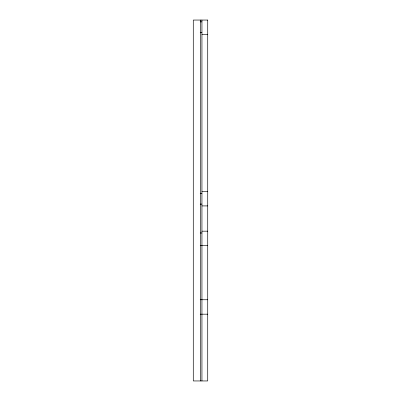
<?xml version="1.0" encoding="UTF-8"?>
<svg xmlns="http://www.w3.org/2000/svg" width="401" height="401" viewBox="0 0 401 401"><rect width="100%" height="100%" fill="white"/><g stroke="black" fill="none" stroke-linecap="round" stroke-linejoin="round"><path stroke-width="0.6" d="M200.209 21.854L201.944 21.854M200.209 32.681L201.944 32.681M201.944 34.486L207.718 34.486M201.944 191.477L207.718 191.477M200.209 193.282L201.944 193.282M200.209 204.109L201.944 204.109M201.944 205.913L207.718 205.913M201.944 231.176L207.718 231.176M200.209 232.981L201.944 232.981M200.209 245.612L207.718 245.612M200.209 299.748L207.718 299.748M200.209 314.183L207.718 314.183M201.944 20.05L201.944 299.497M201.944 299.748L201.944 380.95M200.5 20.05L200.5 380.95M207.718 20.05L193.282 20.05L193.282 380.95L207.718 380.95L207.718 20.05"/></g></svg>
